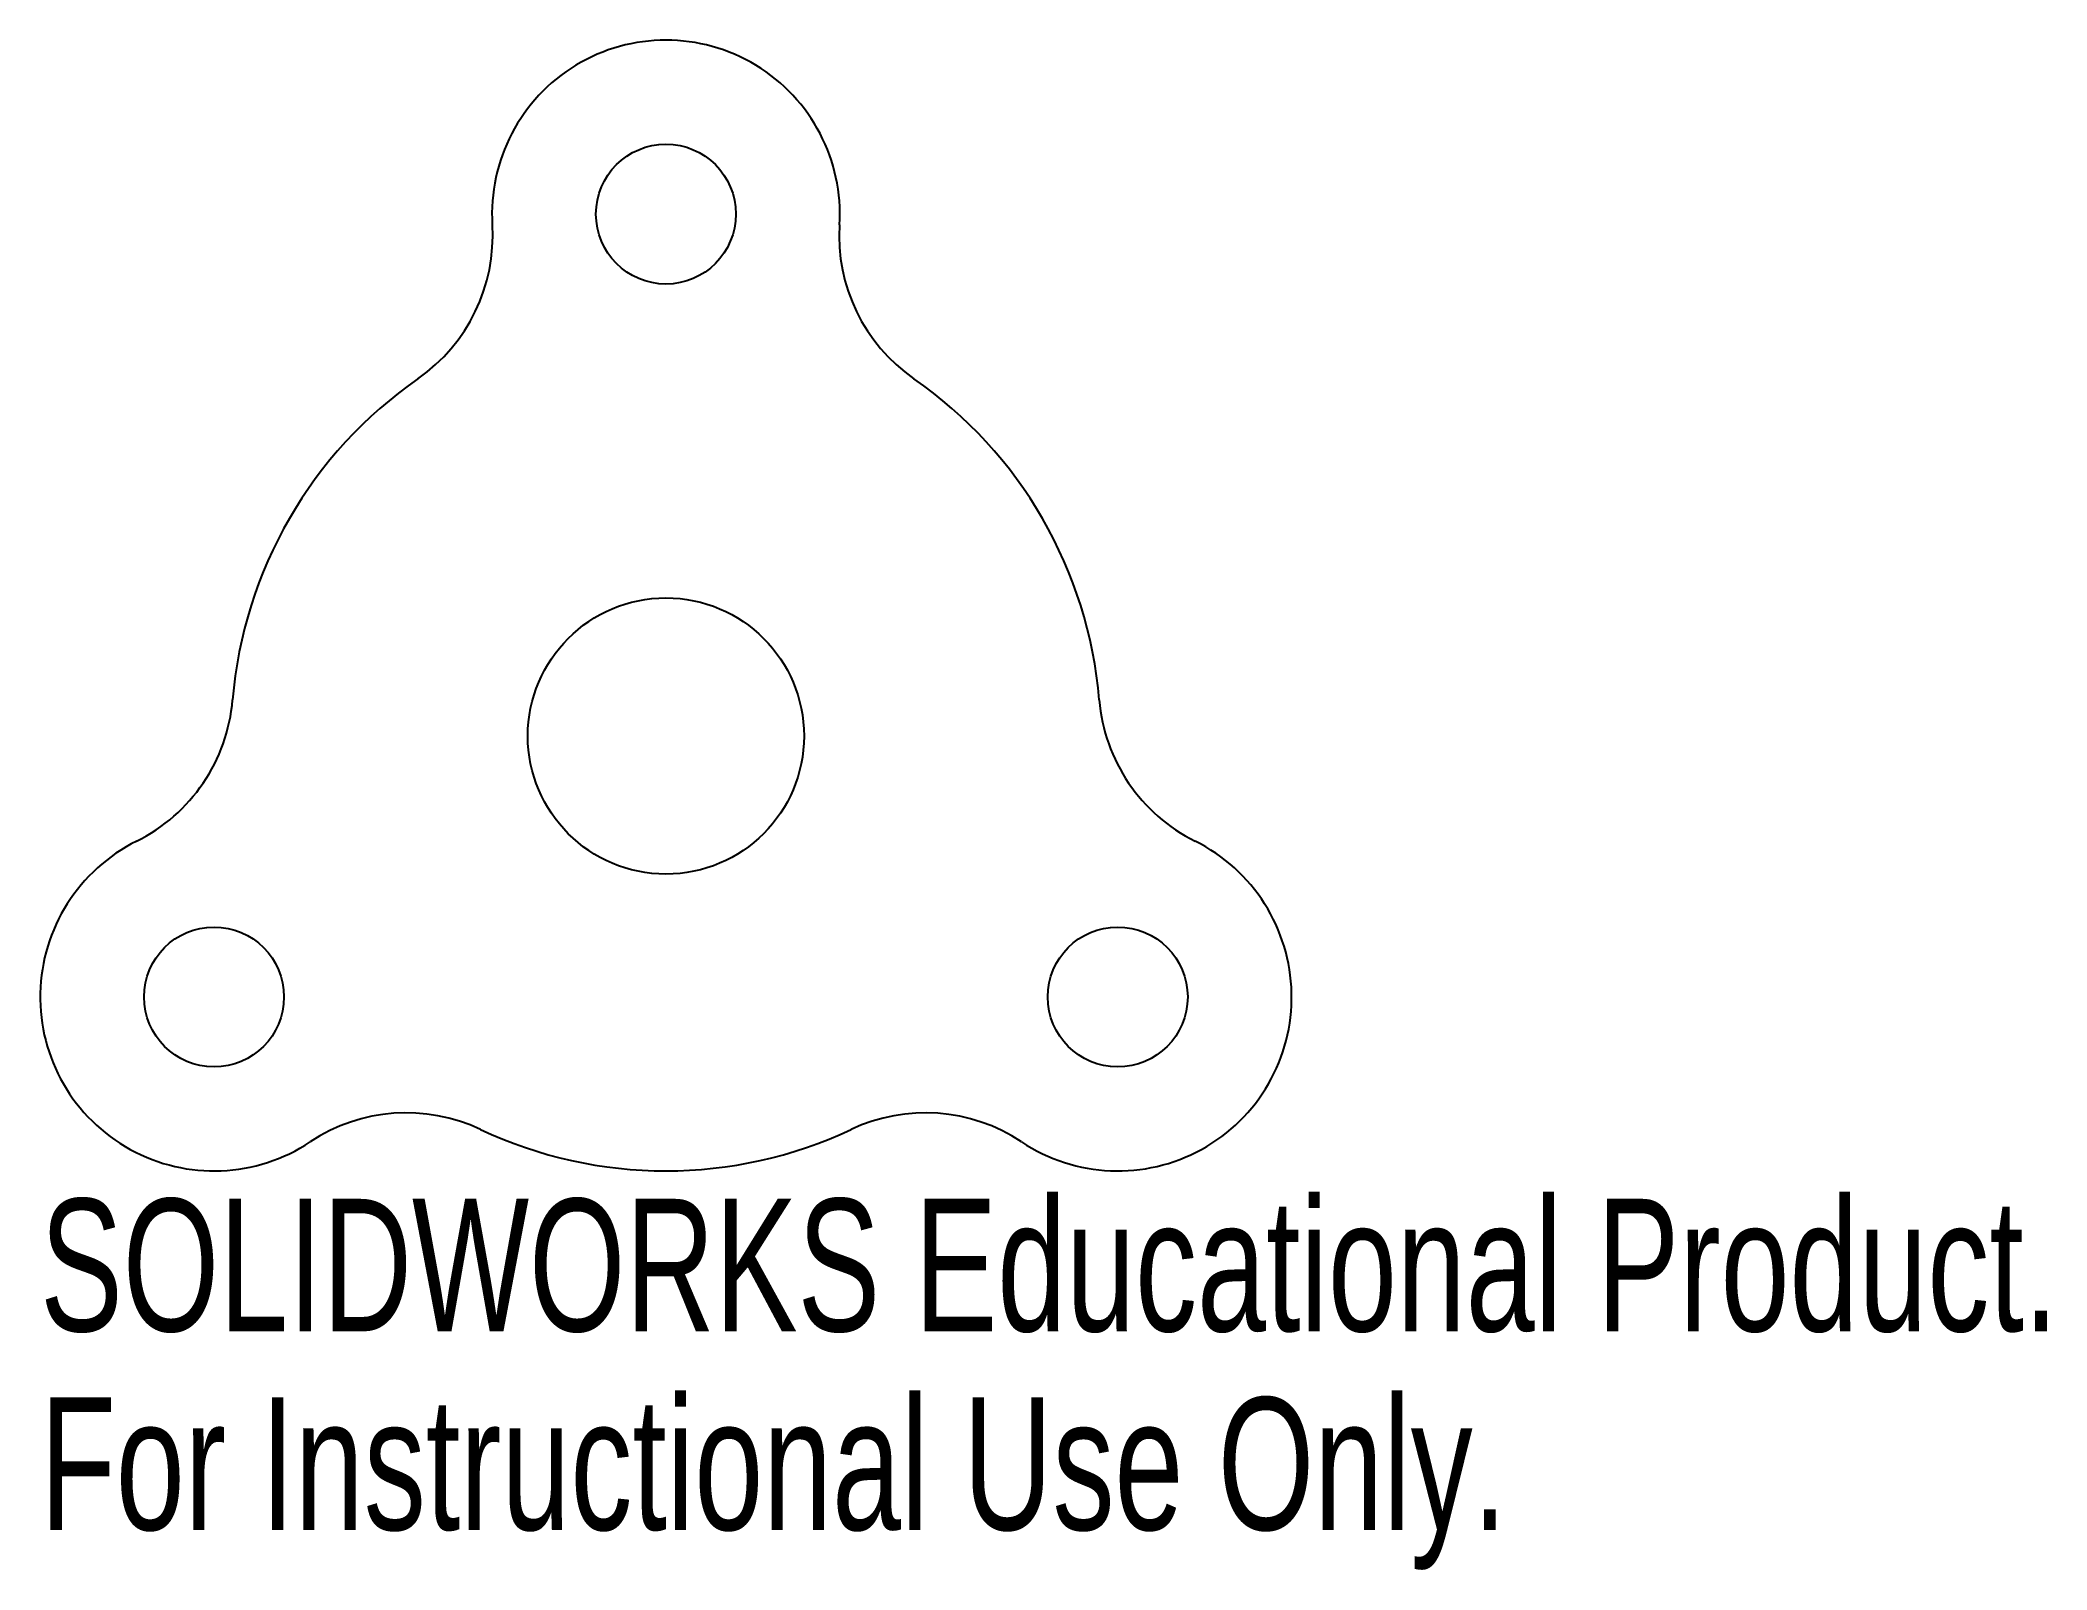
# Model space of a CAD drawing. Header units: inches. Extents: x -0.9 to 1.99, y -1.2 to 1.
import ezdxf

# ---------------------------------------------------------------- set-up
doc = ezdxf.new("R2010")
doc.units = ezdxf.units.IN
doc.header["$MEASUREMENT"] = 0
doc.styles.add('SLDTEXTSTYLE0', font='TXT', dxfattribs={"width": 0.7})

msp = doc.modelspace()

# ---------------------------------------------------------------- linework, layer by layer
at = {"color": 7, "linetype": 'Continuous', "lineweight": 25}
for centre, radius in [((0, 0.75), 0.1005), ((0, 0), 0.1985), ((-0.6495, -0.375), 0.1005), ((0.6495, -0.375), 0.1005)]:
    msp.add_circle(centre, radius, dxfattribs=at)
for centre, radius, start, end in [((0, 0.75), 0.25, 356.4167, 183.5833), ((-0.499, 0.7188), 0.25, 304.7719, 3.5833), ((0.499, 0.7188), 0.25, 176.4167, 235.2281), ((0, 0), 0.625, 124.7719, 175.2281), ((0, 0), 0.625, 4.7719, 55.2281), ((-0.872, 0.0728), 0.25, 296.4167, 355.2281), ((0.872, 0.0728), 0.25, 184.7719, 243.5833), ((-0.6495, -0.375), 0.25, 116.4167, 303.5833), ((0.6495, -0.375), 0.25, 236.4167, 63.5833), ((-0.3729, -0.7915), 0.25, 64.7719, 123.5833), ((0.3729, -0.7915), 0.25, 56.4167, 115.2281), ((0, 0), 0.625, 244.7719, 295.2281)]:
    msp.add_arc(centre, radius, start, end, dxfattribs=at)

# ---------------------------------------------------------------- texts
at = {"color": 7, "linetype": 'Continuous', "char_height": 0.1903, "attachment_point": 1, "style": 'SLDTEXTSTYLE0'}
for s, insert in [('SOLIDWORKS Educational Product.', (-0.8995, -0.6651)), ('For Instructional Use Only.', (-0.8995, -0.9506))]:
    msp.add_mtext(s, dxfattribs=dict(at, insert=insert))

doc.saveas('drawing.dxf')
